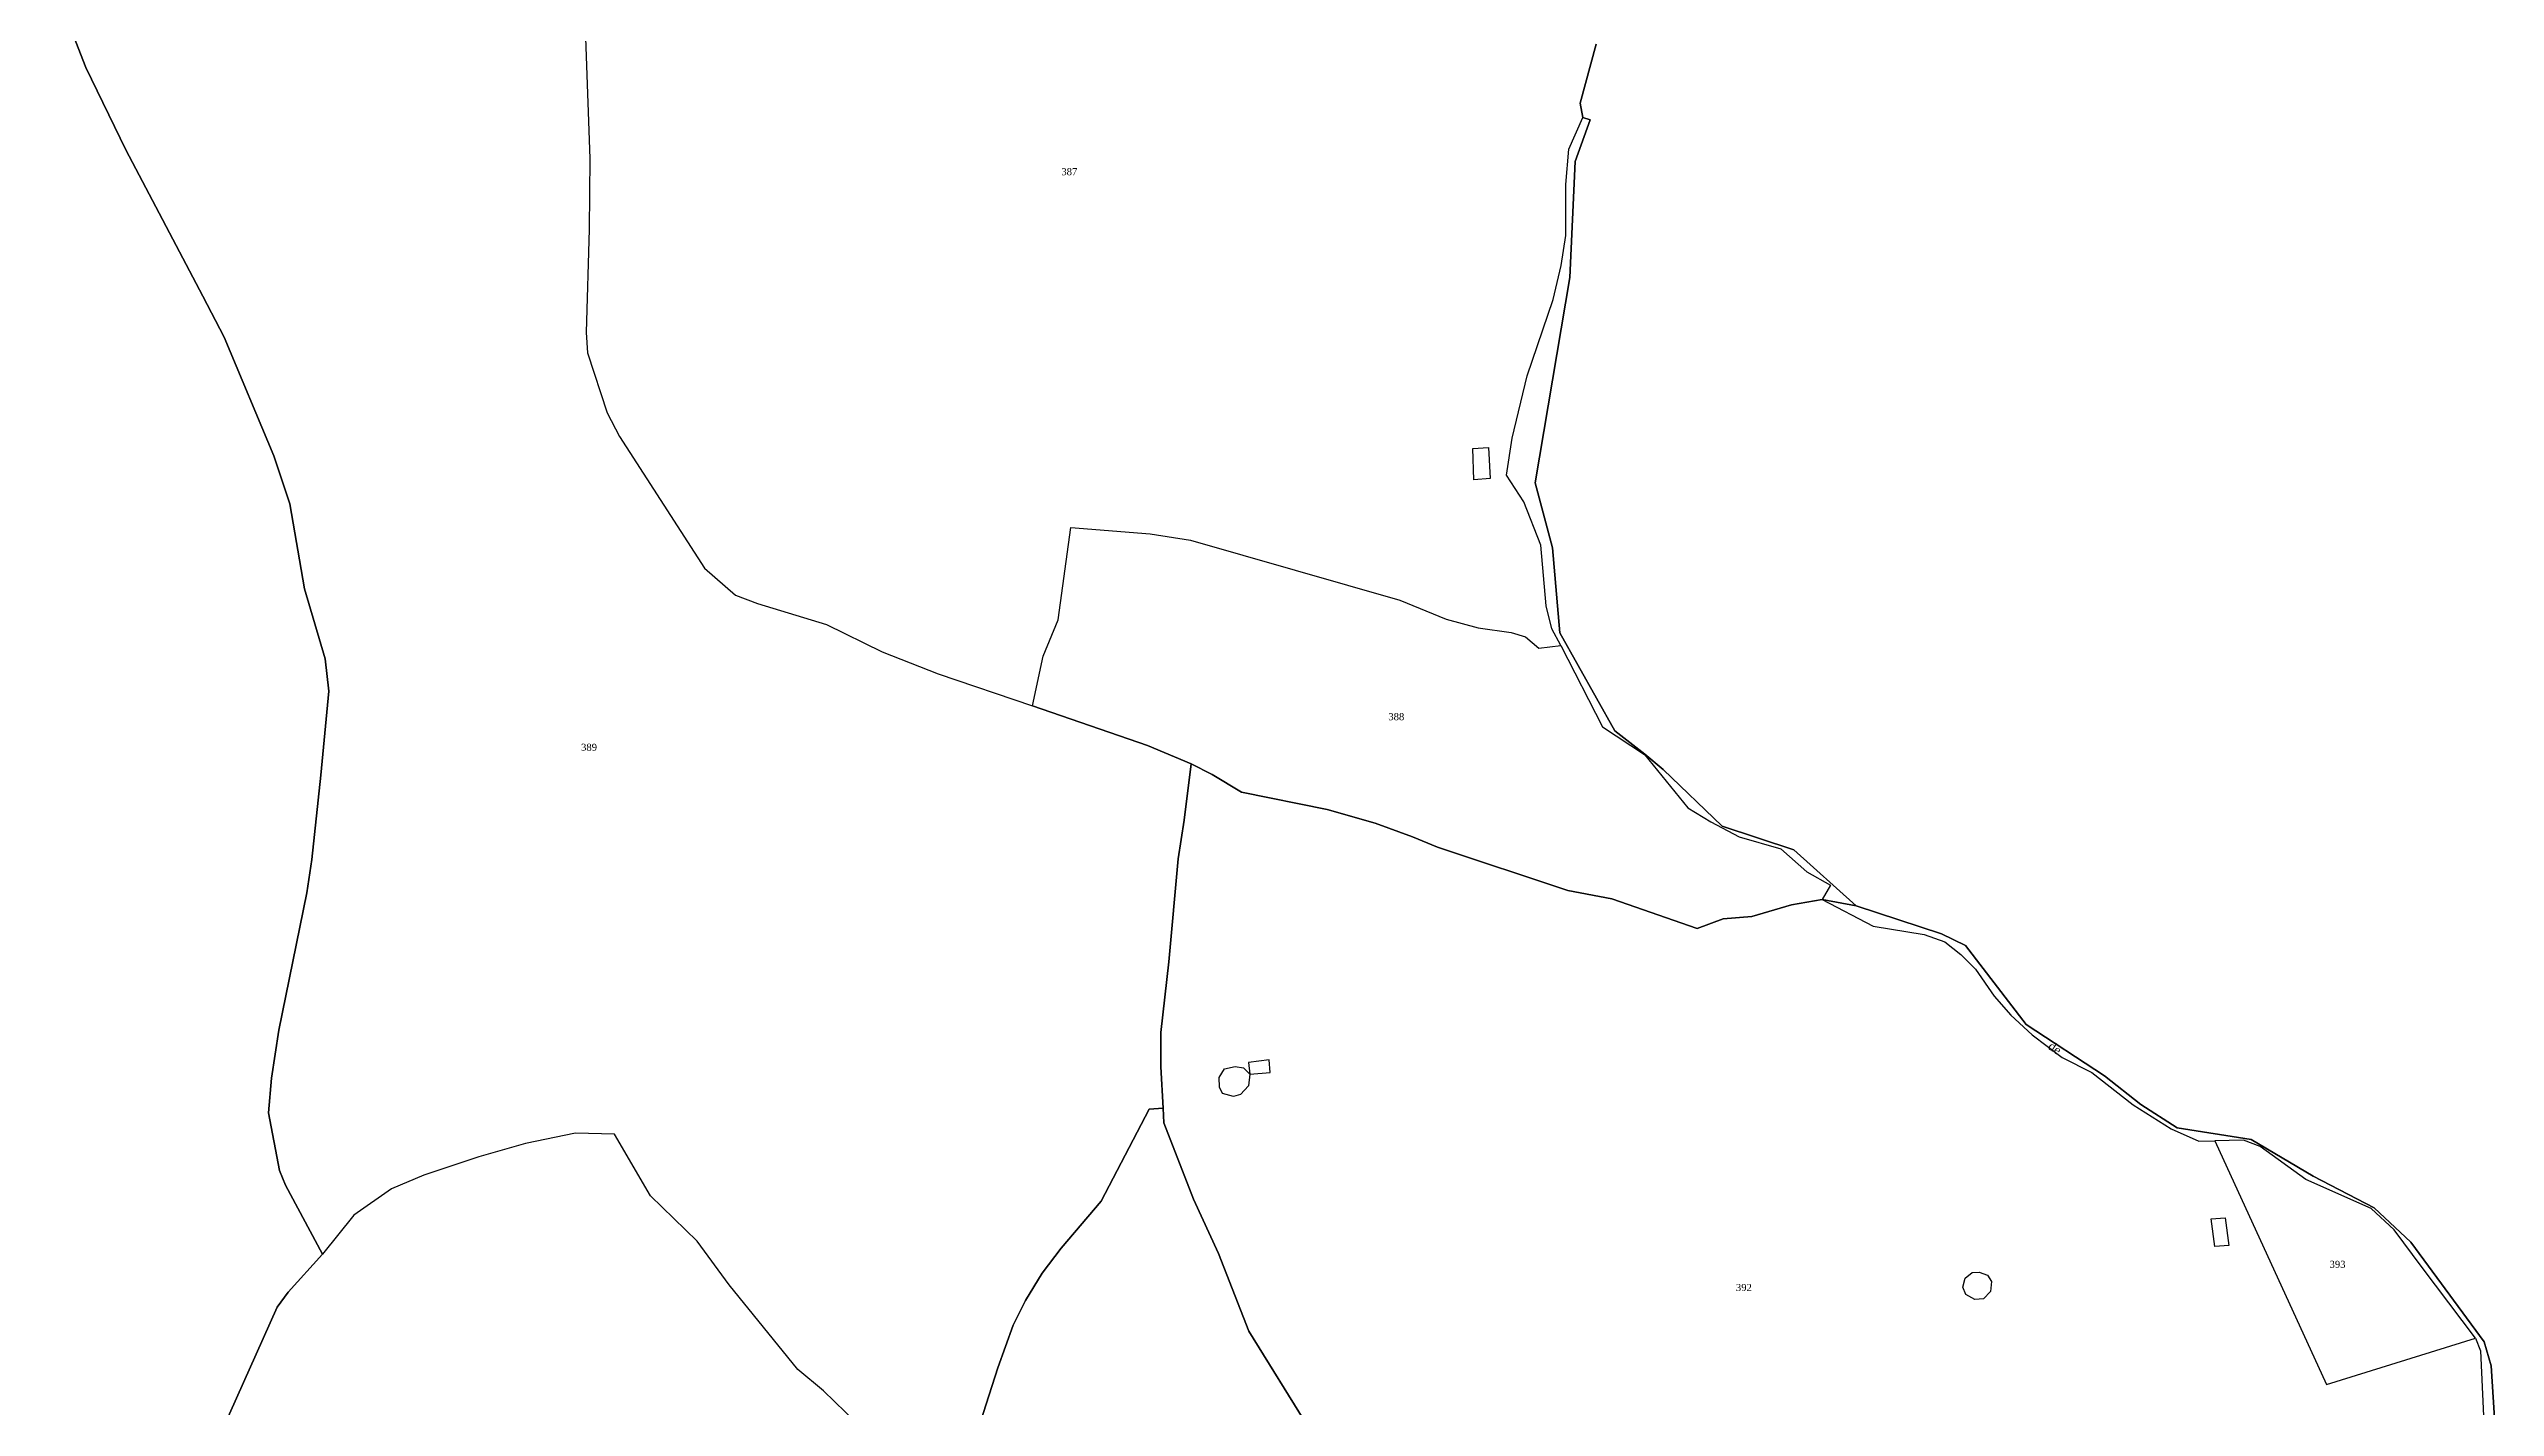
# Model space of a CAD drawing. Extents: x 1205805 to 1207436, y 6154338 to 6158020.
# Drawn here: x 1206447 to 1207141, y 6157249 to 6157635 of the extents above; entities that cross this region are included whole.
import ezdxf

# ---------------------------------------------------------------- set-up
doc = ezdxf.new("R2010")
doc.units = 0
doc.linetypes.add('CONTINU', pattern=[0])
for name, color, linetype in [('1LIEUDIT', 7, 'CONTINU'), ('1PARCELLE', 7, 'CONTINU'), ('1SECTION', 7, 'CONTINU'), ('1SUBDSECT', 7, 'CONTINU'), ('1ZONCOMM', 7, 'CONTINU'), ('3FISCLINE', 7, 'CONTINUOUS'), ('3PARCELLETEX', 7, 'CONTINU'), ('3ZONCOMMTEX', 7, 'CONTINU')]:
    doc.layers.add(name, color=color, linetype=linetype)
doc.styles.get("Standard").update_dxf_attribs({"font": 'Times New Roman'})

msp = doc.modelspace()

# ---------------------------------------------------------------- linework, layer by layer
at = {"layer": '1LIEUDIT'}
for points in [[(1206496.55, 6157242.89), (1206512.03, 6157277.66), (1206515.18, 6157281.92), (1206524.94, 6157292.64), (1206514.44, 6157312.24), (1206512.72, 6157316.38), (1206509.59, 6157332.73), (1206510.43, 6157342.61), (1206512.52, 6157356.26), (1206520.44, 6157395.23), (1206521.88, 6157404.69), (1206524.43, 6157428.62), (1206526.72, 6157452.42), (1206525.63, 6157461.59), (1206519.75, 6157481.47), (1206515.67, 6157505.63), (1206511.06, 6157519.17), (1206496.97, 6157552.88), (1206490.96, 6157564.47), (1206469.05, 6157606.03), (1206457.78, 6157629.39), (1206447.26, 6157656.47)], [(1206886.34, 6157636.01), (1206881.77, 6157619.28), (1206882.6, 6157615.26), (1206884.6, 6157614.51), (1206880.41, 6157602.74), (1206878.88, 6157569.82), (1206868.98, 6157511.56), (1206873.92, 6157493.11), (1206876.05, 6157468.96), (1206891.65, 6157441.14), (1206900.15, 6157434.58), (1206905.36, 6157430.22), (1206922.1, 6157414.15), (1206942.45, 6157407.42), (1206960.15, 6157391.48), (1206950.51, 6157393.31), (1206941.73, 6157391.83), (1206930.48, 6157388.44), (1206922.33, 6157387.83), (1206915.01, 6157385.07), (1206890.78, 6157393.45), (1206878.28, 6157395.9), (1206841.34, 6157408.13), (1206834.2, 6157411.08), (1206823.64, 6157415.01), (1206810, 6157418.8), (1206785.72, 6157423.73), (1206777.38, 6157428.82), (1206771.4, 6157431.77), (1206769.44, 6157415.79), (1206767.75, 6157404.87), (1206765.09, 6157375.59), (1206762.78, 6157355.61), (1206762.77, 6157345.82), (1206763.42, 6157334.12), (1206759.45, 6157333.82), (1206745.82, 6157307.73), (1206734.56, 6157294.39), (1206729.15, 6157287.24), (1206724.35, 6157279.51), (1206720.88, 6157272.55), (1206716.55, 6157260.38), (1206704.14, 6157221.82)], [(1206704.14, 6157221.82), (1206716.55, 6157260.38), (1206720.88, 6157272.55), (1206724.35, 6157279.51), (1206729.15, 6157287.24), (1206734.56, 6157294.39), (1206745.82, 6157307.73), (1206759.45, 6157333.82), (1206763.42, 6157334.12), (1206762.77, 6157345.82), (1206762.78, 6157355.61), (1206765.09, 6157375.59), (1206767.75, 6157404.87), (1206769.44, 6157415.79), (1206771.4, 6157431.77), (1206777.38, 6157428.82), (1206785.72, 6157423.73), (1206810, 6157418.8), (1206823.64, 6157415.01), (1206834.2, 6157411.08), (1206841.34, 6157408.13), (1206878.28, 6157395.9), (1206890.78, 6157393.45), (1206915.01, 6157385.07), (1206922.33, 6157387.83), (1206930.48, 6157388.44), (1206941.73, 6157391.83), (1206950.51, 6157393.31), (1206960.15, 6157391.48), (1206984.38, 6157383.53), (1206991.15, 6157380.25), (1207008.4, 6157357.87), (1207030.57, 6157343.23), (1207040.92, 6157335.09), (1207051.26, 6157328.54), (1207072.26, 6157325.24), (1207089.84, 6157314.76), (1207107.09, 6157305.84), (1207117.54, 6157296.06), (1207138.33, 6157267.79), (1207140.32, 6157260.94), (1207141.43, 6157243.23)]]:
    msp.add_lwpolyline(points, dxfattribs=at)
at = {"layer": '1PARCELLE'}
for points in [[(1206685.79, 6157235.74), (1206667.07, 6157253.92), (1206659.74, 6157259.96), (1206640.32, 6157283.95), (1206631.18, 6157296.34), (1206617.94, 6157309.26), (1206607.76, 6157326.69), (1206596.7, 6157327.03), (1206582.52, 6157324.07), (1206569.3, 6157320.33), (1206553.68, 6157315.1), (1206544.44, 6157311.25), (1206533.83, 6157303.7), (1206524.94, 6157292.64), (1206514.44, 6157312.24), (1206512.72, 6157316.38), (1206509.59, 6157332.73), (1206510.43, 6157342.61), (1206512.52, 6157356.26), (1206520.44, 6157395.23), (1206521.88, 6157404.69), (1206524.43, 6157428.62), (1206526.72, 6157452.42), (1206525.63, 6157461.59), (1206519.75, 6157481.47), (1206515.67, 6157505.63), (1206511.06, 6157519.17), (1206496.97, 6157552.88), (1206490.96, 6157564.47), (1206469.05, 6157606.03), (1206457.78, 6157629.39), (1206447.26, 6157656.47)], [(1206598.99, 6157653.69), (1206600.73, 6157603.56), (1206600.59, 6157583.56), (1206599.69, 6157554.24), (1206600.11, 6157548.44), (1206605.72, 6157531.42), (1206609.16, 6157524.69), (1206633.33, 6157487.33), (1206642.12, 6157479.69), (1206648.34, 6157477.28), (1206667.95, 6157471.32), (1206683.74, 6157463.59), (1206699.63, 6157457.3), (1206726.35, 6157448.3), (1206758.99, 6157437), (1206771.4, 6157431.77), (1206769.44, 6157415.79), (1206767.75, 6157404.87), (1206765.09, 6157375.59), (1206762.78, 6157355.61), (1206762.77, 6157345.82), (1206763.42, 6157334.12), (1206759.45, 6157333.82), (1206745.82, 6157307.73), (1206734.56, 6157294.39), (1206729.15, 6157287.24), (1206724.35, 6157279.51), (1206720.88, 6157272.55), (1206716.55, 6157260.38), (1206704.14, 6157221.82)], [(1206598.99, 6157653.69), (1206600.73, 6157603.56), (1206600.59, 6157583.56), (1206599.69, 6157554.24), (1206600.11, 6157548.44), (1206605.72, 6157531.42), (1206609.16, 6157524.69), (1206633.33, 6157487.33), (1206642.12, 6157479.69), (1206648.34, 6157477.28), (1206667.95, 6157471.32), (1206683.74, 6157463.59), (1206699.63, 6157457.3), (1206726.35, 6157448.3), (1206729.45, 6157462.37), (1206733.68, 6157472.65), (1206737.22, 6157498.86), (1206759.78, 6157497.05), (1206771.26, 6157495.25), (1206830.65, 6157478.29), (1206843.77, 6157472.88), (1206852.86, 6157470.41), (1206862.23, 6157469.06), (1206866.33, 6157467.83), (1206870.1, 6157464.59), (1206876.35, 6157465.39), (1206873.71, 6157470.14), (1206872.14, 6157476.64), (1206870.68, 6157493.82), (1206865.78, 6157506.13), (1206860.87, 6157513.73), (1206862.52, 6157524.25), (1206866.74, 6157541.92), (1206874.13, 6157563.59), (1206876.38, 6157573.19), (1206877.69, 6157581.76), (1206877.69, 6157596.17), (1206878.61, 6157606.2), (1206882.6, 6157615.26), (1206881.77, 6157619.28), (1206886.34, 6157636.01)], [(1206804.88, 6157243.16), (1206787.78, 6157270.84), (1206779.21, 6157292.87), (1206772.08, 6157308.29), (1206763.63, 6157329.96), (1206763.42, 6157334.12), (1206762.77, 6157345.82), (1206762.78, 6157355.61), (1206765.09, 6157375.59), (1206767.75, 6157404.87), (1206769.44, 6157415.79), (1206771.4, 6157431.77), (1206771.4, 6157431.77), (1206777.38, 6157428.82), (1206785.72, 6157423.73), (1206810, 6157418.8), (1206823.64, 6157415.01), (1206834.2, 6157411.08), (1206841.34, 6157408.13), (1206878.28, 6157395.9), (1206890.78, 6157393.45), (1206915.01, 6157385.07), (1206922.33, 6157387.83), (1206930.48, 6157388.44), (1206941.73, 6157391.83), (1206950.51, 6157393.31), (1206964.98, 6157385.72), (1206979.46, 6157383.41), (1206985.32, 6157381.28), (1206989.78, 6157377.7), (1206993.94, 6157373.51), (1206999.24, 6157365.83), (1207003.99, 6157360.51), (1207010.07, 6157354.86), (1207018.57, 6157348.48), (1207026.98, 6157344.17), (1207038.77, 6157335.03), (1207049.49, 6157328.23), (1207057.35, 6157324.74), (1207061.89, 6157324.8), (1207093.6, 6157255.66), (1207135.84, 6157268.87), (1207137.3, 6157265.22), (1207138.13, 6157246.83)], [(1206704.14, 6157221.82), (1206716.55, 6157260.38), (1206720.88, 6157272.55), (1206724.35, 6157279.51), (1206729.15, 6157287.24), (1206734.56, 6157294.39), (1206745.82, 6157307.73), (1206759.45, 6157333.82), (1206763.42, 6157334.12), (1206763.42, 6157334.12), (1206763.63, 6157329.96), (1206772.08, 6157308.29), (1206779.21, 6157292.87), (1206787.78, 6157270.84), (1206804.88, 6157243.16)], [(1206685.79, 6157235.74), (1206667.07, 6157253.92), (1206659.74, 6157259.96), (1206640.32, 6157283.95), (1206631.18, 6157296.34), (1206617.94, 6157309.26), (1206607.76, 6157326.69), (1206596.7, 6157327.03), (1206582.52, 6157324.07), (1206569.3, 6157320.33), (1206553.68, 6157315.1), (1206544.44, 6157311.25), (1206533.83, 6157303.7), (1206524.94, 6157292.64), (1206515.18, 6157281.92), (1206512.03, 6157277.66), (1206496.55, 6157242.89)]]:
    msp.add_lwpolyline(points, dxfattribs=at)
for points in [[(1206726.35, 6157448.3), (1206729.45, 6157462.37), (1206733.68, 6157472.65), (1206737.22, 6157498.86), (1206759.78, 6157497.05), (1206771.26, 6157495.25), (1206830.65, 6157478.29), (1206843.77, 6157472.88), (1206852.86, 6157470.41), (1206862.23, 6157469.06), (1206866.33, 6157467.83), (1206870.1, 6157464.59), (1206876.35, 6157465.39), (1206888.18, 6157442.35), (1206900.05, 6157434.44), (1206912.36, 6157419.32), (1206918.83, 6157415.3), (1206926.93, 6157411.1), (1206938.73, 6157407.7), (1206946.14, 6157401.12), (1206952.88, 6157397.36), (1206950.51, 6157393.31), (1206941.73, 6157391.83), (1206930.48, 6157388.44), (1206922.33, 6157387.83), (1206915.01, 6157385.07), (1206890.78, 6157393.45), (1206878.28, 6157395.9), (1206841.34, 6157408.13), (1206834.2, 6157411.08), (1206823.64, 6157415.01), (1206810, 6157418.8), (1206785.72, 6157423.73), (1206777.38, 6157428.82), (1206771.4, 6157431.77), (1206758.99, 6157437), (1206726.35, 6157448.3)], [(1207061.89, 6157324.8), (1207093.6, 6157255.66), (1207135.84, 6157268.87), (1207120.76, 6157288.88), (1207112.77, 6157299.57), (1207106.23, 6157305.6), (1207087.75, 6157313.85), (1207074.78, 6157323.22), (1207070.02, 6157325.02), (1207061.89, 6157324.8)]]:
    msp.add_lwpolyline(points, close=True, dxfattribs=at)
at = {"layer": '1SECTION'}
for points in [[(1206447.26, 6157656.47), (1206457.78, 6157629.39), (1206469.05, 6157606.03), (1206490.96, 6157564.47), (1206496.97, 6157552.88), (1206511.06, 6157519.17), (1206515.67, 6157505.63), (1206519.75, 6157481.47), (1206525.63, 6157461.59), (1206526.72, 6157452.42), (1206524.43, 6157428.62), (1206521.88, 6157404.69), (1206520.44, 6157395.23), (1206512.52, 6157356.26), (1206510.43, 6157342.61), (1206509.59, 6157332.73), (1206512.72, 6157316.38), (1206514.44, 6157312.24), (1206524.94, 6157292.64), (1206515.18, 6157281.92), (1206512.03, 6157277.66), (1206496.55, 6157242.89)], [(1207141.43, 6157243.23), (1207140.32, 6157260.94), (1207138.33, 6157267.79), (1207117.54, 6157296.06), (1207107.09, 6157305.84), (1207089.84, 6157314.76), (1207072.26, 6157325.24), (1207051.26, 6157328.54), (1207040.92, 6157335.09), (1207030.57, 6157343.23), (1207008.4, 6157357.87), (1206991.15, 6157380.25), (1206984.38, 6157383.53), (1206960.15, 6157391.48), (1206942.45, 6157407.42), (1206922.1, 6157414.15), (1206905.36, 6157430.22), (1206900.15, 6157434.58), (1206891.65, 6157441.14), (1206876.05, 6157468.96), (1206873.92, 6157493.11), (1206868.98, 6157511.56), (1206878.88, 6157569.82), (1206880.41, 6157602.74), (1206884.6, 6157614.51), (1206882.6, 6157615.26), (1206881.77, 6157619.28), (1206886.34, 6157636.01)]]:
    msp.add_lwpolyline(points, dxfattribs=at)
at = {"layer": '1SUBDSECT'}
for points in [[(1206496.55, 6157242.89), (1206512.03, 6157277.66), (1206515.18, 6157281.92), (1206524.94, 6157292.64), (1206514.44, 6157312.24), (1206512.72, 6157316.38), (1206509.59, 6157332.73), (1206510.43, 6157342.61), (1206512.52, 6157356.26), (1206520.44, 6157395.23), (1206521.88, 6157404.69), (1206524.43, 6157428.62), (1206526.72, 6157452.42), (1206525.63, 6157461.59), (1206519.75, 6157481.47), (1206515.67, 6157505.63), (1206511.06, 6157519.17), (1206496.97, 6157552.88), (1206490.96, 6157564.47), (1206469.05, 6157606.03), (1206457.78, 6157629.39), (1206447.26, 6157656.47)], [(1206886.34, 6157636.01), (1206881.77, 6157619.28), (1206882.6, 6157615.26), (1206884.6, 6157614.51), (1206880.41, 6157602.74), (1206878.88, 6157569.82), (1206868.98, 6157511.56), (1206873.92, 6157493.11), (1206876.05, 6157468.96), (1206891.65, 6157441.14), (1206900.15, 6157434.58), (1206905.36, 6157430.22), (1206922.1, 6157414.15), (1206942.45, 6157407.42), (1206960.15, 6157391.48), (1206984.38, 6157383.53), (1206991.15, 6157380.25), (1207008.4, 6157357.87), (1207030.57, 6157343.23), (1207040.92, 6157335.09), (1207051.26, 6157328.54), (1207072.26, 6157325.24), (1207089.84, 6157314.76), (1207107.09, 6157305.84), (1207117.54, 6157296.06), (1207138.33, 6157267.79), (1207140.32, 6157260.94), (1207141.43, 6157243.23)]]:
    msp.add_lwpolyline(points, dxfattribs=at)
at = {"layer": '1ZONCOMM'}
msp.add_lwpolyline([(1206884.6, 6157614.51), (1206880.41, 6157602.74), (1206878.88, 6157569.82), (1206868.98, 6157511.56), (1206873.92, 6157493.11), (1206876.05, 6157468.96), (1206891.65, 6157441.14), (1206900.15, 6157434.58), (1206905.36, 6157430.22), (1206922.1, 6157414.15), (1206942.45, 6157407.42), (1206960.15, 6157391.48), (1206984.38, 6157383.53), (1206991.15, 6157380.25), (1207008.4, 6157357.87), (1207030.57, 6157343.23), (1207040.92, 6157335.09), (1207051.26, 6157328.54), (1207072.26, 6157325.24), (1207089.84, 6157314.76), (1207107.09, 6157305.84), (1207117.54, 6157296.06), (1207138.33, 6157267.79), (1207140.32, 6157260.94), (1207141.43, 6157243.23)], dxfattribs=at)
msp.add_lwpolyline([(1206884.6, 6157614.51), (1206880.41, 6157602.74), (1206878.88, 6157569.82), (1206868.98, 6157511.56), (1206873.92, 6157493.11), (1206876.05, 6157468.96), (1206891.65, 6157441.14), (1206900.15, 6157434.58), (1206905.36, 6157430.22), (1206922.1, 6157414.15), (1206942.45, 6157407.42), (1206960.15, 6157391.48), (1206984.38, 6157383.53), (1206991.15, 6157380.25), (1207008.4, 6157357.87), (1207030.57, 6157343.23), (1207040.92, 6157335.09), (1207051.26, 6157328.54), (1207072.26, 6157325.24), (1207089.84, 6157314.76), (1207107.09, 6157305.84), (1207117.54, 6157296.06), (1207138.33, 6157267.79), (1207140.32, 6157260.94), (1207141.43, 6157243.23)], dxfattribs=at)
at = {"layer": '3FISCLINE'}
for points in [[(1206855.8, 6157521.53), (1206856.29, 6157512.8), (1206851.65, 6157512.44), (1206851.36, 6157521.28), (1206855.8, 6157521.53)], [(1206779.38, 6157342.81), (1206780.84, 6157345.22), (1206783.91, 6157345.89), (1206786.28, 6157345.55), (1206788.06, 6157343.78), (1206787.7, 6157340.41), (1206785.43, 6157337.93), (1206783.41, 6157337.39), (1206780.29, 6157338.23), (1206779.46, 6157340.08), (1206779.38, 6157342.81)], [(1206788.1, 6157343.78), (1206793.86, 6157344.24), (1206793.52, 6157347.78), (1206787.65, 6157347.1), (1206788.1, 6157343.78)], [(1207064.79, 6157302.94), (1207065.86, 6157295.12), (1207061.89, 6157294.81), (1207060.89, 6157302.65), (1207064.79, 6157302.94)], [(1206991.01, 6157285.89), (1206993.03, 6157287.46), (1206995.04, 6157287.59), (1206997.38, 6157286.72), (1206998.53, 6157284.87), (1206998.2, 6157282.1), (1206996.28, 6157279.97), (1206993.83, 6157279.76), (1206991.27, 6157281.23), (1206990.42, 6157283.32), (1206991.01, 6157285.89)]]:
    msp.add_lwpolyline(points, dxfattribs=at)

# ---------------------------------------------------------------- texts
at = {"layer": '3PARCELLETEX'}
for s, p in [('387', (1206734.56, 6157598.84)), ('388', (1206827.35, 6157444.19)), ('389', (1206598.27, 6157435.5)), ('393', (1207094.46, 6157288.79)), ('392', (1206925.99, 6157282.21))]:
    msp.add_text(s, height=2, dxfattribs=at).set_placement(p)
at = {"layer": '3ZONCOMMTEX'}
msp.add_text('de', height=2.5, rotation=326.4, dxfattribs=at).set_placement((1207014.33, 6157351.1))
msp.add_text('de', height=2.5, rotation=326.4, dxfattribs=at).set_placement((1207014.33, 6157351.1))

doc.saveas('drawing.dxf')
